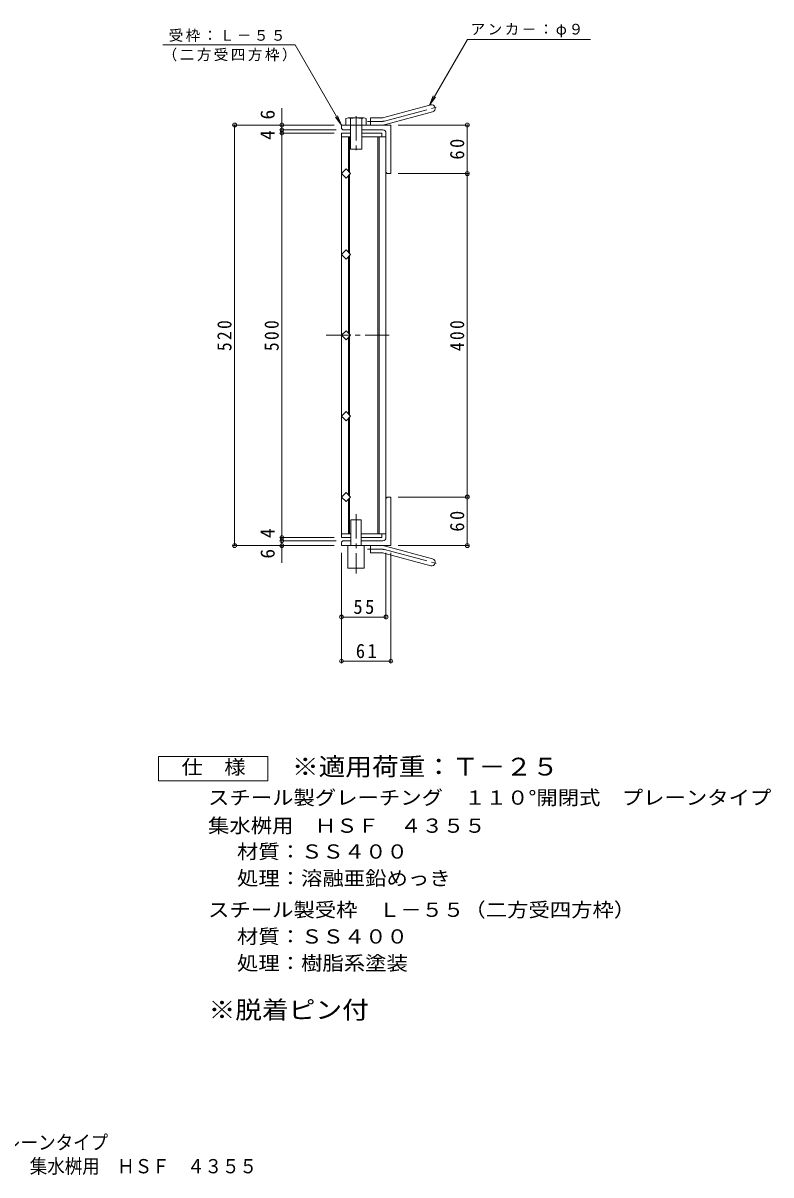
# Model space of a CAD drawing. Units: millimetres, scale not verified. Extents: x -901 to 877, y -823 to 694.
# Drawn here: x -47 to 877, y -823 to 602 of the extents above; entities that cross this region are included whole.
import ezdxf
from ezdxf.enums import TextEntityAlignment as Align

# ---------------------------------------------------------------- set-up
doc = ezdxf.new("R2010")
doc.units = ezdxf.units.MM
doc.header["$LTSCALE"] = 6
doc.header["$PDMODE"] = 32
doc.header["$PDSIZE"] = 4.8
doc.linetypes.add('CHAIN1', pattern=[8, 5, -1, 1, -1])
doc.linetypes.add('CHAIN2', pattern=[12, 9, -1, 1, -1])
for name, color, linetype, lineweight in [('A-1', 2, 'Continuous', 9), ('A-2', 3, 'Continuous', 9), ('A-4', 7, 'Continuous', 9), ('A-5', 7, 'Continuous', 9), ('A-9', 4, 'Continuous', 9), ('F-4_F-4ﾚｲﾔ', 2, 'Continuous', 9)]:
    doc.layers.add(name, color=color, linetype=linetype, lineweight=lineweight)
doc.layers.add('F-5_F-5ﾚｲﾔ', color=2, linetype='Continuous')
doc.styles.add('ＭＳ ゴシック', font='')
doc.styles.get('ＭＳ ゴシック').set_extended_font_data('MS Gothic')

msp = doc.modelspace()

# ---------------------------------------------------------------- linework, layer by layer
at = {"layer": 'A-1'}
for p, q in [((398.361, 484.776), (456.551, 500.368)), ((382.216, 475.469), (382.216, 484.469)), ((396.031, 484.469), (382.216, 484.469)), ((400.69, 476.082), (458.881, 491.675)), ((407.216, 475.469), (346.216, 475.469)), ((346.216, 475.469), (346.216, 471.969)), ((407.216, 475.469), (407.216, 415.469)), ((357.216, 469.469), (348.716, 469.469)), ((397.216, 469.469), (371.216, 469.469)), ((401.216, 465.469), (401.216, 417.969)), ((403.716, 415.469), (407.216, 415.469)), ((403.716, 15.469), (407.216, 15.469)), ((407.216, -44.531), (407.216, 15.469)), ((401.216, -34.531), (401.216, 12.969)), ((346.216, -41.031), (346.216, -44.531)), ((357.716, -38.531), (348.716, -38.531)), ((397.216, -38.531), (370.716, -38.531)), ((407.216, -44.531), (346.216, -44.531)), ((382.216, -44.531), (382.216, -53.531)), ((396.031, -53.531), (382.216, -53.531)), ((398.361, -53.838), (456.551, -69.43)), ((400.69, -45.144), (458.881, -60.737))]:
    msp.add_line(p, q, dxfattribs=at)
at = {"layer": 'A-1', "linetype": 'CHAIN2'}
for p, q in [((399.525, 480.429), (464.692, 497.89)), ((396.031, 479.969), (378.411, 479.969)), ((396.031, -49.031), (378.411, -49.031)), ((399.525, -49.491), (464.692, -66.952))]:
    msp.add_line(p, q, dxfattribs=at)
at = {"layer": 'A-1'}
for centre, radius, start, end in [((457.716, 496.021), 4.5, 285.00014, 104.99991), ((396.031, 493.469), 9, 270, 285.00002), ((348.716, 471.969), 2.5, 180, 270), ((396.031, 493.469), 18, 270, 285), ((397.216, 465.469), 4, 0, 90), ((403.716, 417.969), 2.5, 180, 270), ((403.716, 12.969), 2.5, 90, 180), ((348.716, -41.031), 2.5, 90, 180), ((397.216, -34.531), 4, 270, 0), ((396.031, -62.531), 18, 74.99998, 89.99998), ((396.031, -62.531), 9, 74.99998, 90), ((457.716, -65.083), 4.5, 255.00008, 74.99986)]:
    msp.add_arc(centre, radius, start, end, dxfattribs=at)
at = {"layer": 'A-1', "linetype": 'CHAIN2'}
for centre, start, end in [((396.031, 493.469), 270, 284.99995), ((396.031, -62.531), 75.00005, 90)]:
    msp.add_arc(centre, 13.5, start, end, dxfattribs=at)
at = {"layer": 'A-2'}
for p, q in [((346.216, 465.469), (346.216, 215.469)), ((346.216, 465.469), (357.216, 465.469)), ((346.216, 460.969), (357.216, 460.969)), ((354.716, 460.969), (354.716, 418.283)), ((356.216, 460.969), (356.216, 416.783)), ((371.216, 465.469), (396.216, 465.469)), ((371.216, 460.969), (401.216, 460.969)), ((391.216, 460.969), (391.216, -30.031)), ((392.716, -30.031), (392.716, 460.969)), ((396.216, 465.469), (396.216, 460.969)), ((401.216, 460.969), (401.216, -30.031)), ((356.216, 414.155), (356.216, 316.783)), ((354.716, 412.655), (354.716, 318.283)), ((356.216, 314.155), (356.216, 216.783)), ((354.716, 312.655), (354.716, 218.283)), ((346.216, -34.531), (346.216, 215.469)), ((356.216, 116.783), (356.216, 214.155)), ((354.716, 118.283), (354.716, 212.655)), ((356.216, 16.783), (356.216, 114.155)), ((354.716, 18.283), (354.716, 112.655)), ((354.716, -30.031), (354.716, 12.655)), ((356.216, -30.031), (356.216, 14.155)), ((346.216, -30.031), (357.716, -30.031)), ((346.216, -34.531), (357.716, -34.531)), ((370.716, -30.031), (401.216, -30.031)), ((370.716, -34.531), (396.216, -34.531)), ((396.216, -34.531), (396.216, -30.031))]:
    msp.add_line(p, q, dxfattribs=at)
at = {"layer": 'A-2', "linetype": 'CHAIN1'}
msp.add_line((327.295, 215.469), (410.275, 215.469), dxfattribs=at)
at = {"layer": 'A-2'}
for points in [[(357.53, 415.469), (351.873, 409.812), (346.216, 415.469), (351.873, 421.126)], [(357.53, 315.469), (351.873, 309.812), (346.216, 315.469), (351.873, 321.126)], [(357.53, 215.469), (351.873, 209.812), (346.216, 215.469), (351.873, 221.126)], [(357.53, 115.469), (351.873, 121.126), (346.216, 115.469), (351.873, 109.812)], [(357.53, 15.469), (351.873, 21.126), (346.216, 15.469), (351.873, 9.812)]]:
    msp.add_lwpolyline(points, close=True, dxfattribs=at)
at = {"layer": 'A-4'}
for p, q in [((272.432, 496.242), (272.432, -65.997)), ((337.216, 475.469), (212.254, 475.469)), ((214.054, 475.469), (214.054, -44.531)), ((416.216, 475.469), (503.538, 475.469)), ((501.738, 475.469), (501.738, 415.469)), ((339.716, 469.469), (270.632, 469.469)), ((337.216, 465.469), (270.632, 465.469)), ((416.216, 415.469), (503.538, 415.469)), ((501.738, 415.469), (501.738, 15.469)), ((416.216, 15.469), (503.538, 15.469)), ((501.738, 15.469), (501.738, -44.531)), ((337.216, -34.531), (270.632, -34.531)), ((339.716, -38.531), (270.632, -38.531)), ((337.216, -44.531), (212.254, -44.531)), ((281.432, -44.531), (274.232, -44.531)), ((346.216, -53.531), (346.216, -189.212)), ((401.216, -53.531), (401.216, -134.648)), ((407.216, -53.531), (407.216, -189.212)), ((416.216, -44.531), (503.538, -44.531)), ((346.216, -132.848), (401.216, -132.848)), ((346.216, -141.849), (346.216, -134.648)), ((346.216, -187.412), (407.216, -187.412))]:
    msp.add_line(p, q, dxfattribs=at)
for p in [(214.054, 475.469), (272.432, 475.469), (272.432, 469.469), (501.738, 475.469), (272.432, 465.469), (501.738, 415.469), (501.738, 15.469), (214.054, -44.531), (272.432, -34.531), (272.432, -38.531), (272.432, -44.531), (501.738, -44.531), (346.216, -132.848), (401.216, -132.848), (346.216, -187.412), (407.216, -187.412)]:
    msp.add_point(p, dxfattribs=at)
at = {"layer": 'A-5'}
for p, q in [((125.41, 574.54), (289.018, 574.54)), ((346.216, 475.469), (289.018, 574.54)), ((454.966, 499.918), (459.75, 511.467)), ((454.966, 499.918), (462.576, 509.835)), ((346.216, 475.469), (338.607, 485.386)), ((346.216, 475.469), (341.433, 487.018))]:
    msp.add_line(p, q, dxfattribs=at)
msp.add_lwpolyline([(454.966, 499.918), (501.966, 581.324), (654.112, 581.324)], dxfattribs=at)
at = {"layer": 'A-9'}
for p, q in [((354.497, 484.429), (373.936, 484.429)), ((357.216, 475.469), (357.216, 483.388)), ((357.216, 475.469), (357.216, 445.469)), ((371.216, 475.469), (371.216, 483.388)), ((371.216, 475.469), (371.216, 445.469)), ((376.655, 483.388), (376.655, 475.469)), ((357.216, 445.469), (371.216, 445.469)), ((357.716, -12.834), (370.716, -12.834)), ((357.716, -12.834), (357.716, -44.531)), ((370.716, -12.834), (370.716, -44.531)), ((354.216, -44.531), (354.216, -72.531)), ((374.216, -44.531), (374.216, -72.531)), ((354.216, -72.531), (374.216, -72.531))]:
    msp.add_line(p, q, dxfattribs=at)
at = {"layer": 'A-9', "linetype": 'CHAIN1'}
for p, q in [((364.216, 486.364), (364.216, 440.008)), ((364.216, -5.828), (364.216, -79.023))]:
    msp.add_line(p, q, dxfattribs=at)
at = {"layer": 'A-9'}
msp.add_lwpolyline([(351.777, 483.388), (351.777, 475.469), (376.655, 475.469)], dxfattribs=at)
for centre, radius, start, end in [((354.497, 480.355), 4.074, 48.12389, 131.8763), ((364.216, 460.363), 24.066, 73.09029, 106.90971), ((373.936, 480.355), 4.074, 48.1237, 131.87611)]:
    msp.add_arc(centre, radius, start, end, dxfattribs=at)
at = {"layer": 'F-4_F-4ﾚｲﾔ'}
msp.add_lwpolyline([(119.959, -335.42), (119.959, -305.42), (254.959, -305.42), (254.959, -335.42)], close=True, dxfattribs=at)

# ---------------------------------------------------------------- texts
at = {"layer": 'A-4', "color": 2, "style": 'ＭＳ ゴシック'}
for s, p in [('6', (268.832, 482.335)), ('4', (268.832, 457.062)), ('4', (268.832, -35.229)), ('6', (268.832, -60.586))]:
    msp.add_text(s, height=17.6, rotation=90, dxfattribs=at).set_placement(p, align=Align.BOTTOM_LEFT)
at = {"layer": 'A-4', "color": 2, "char_height": 17.6, "attachment_point": 7, "rotation": 90, "style": 'ＭＳ ゴシック'}
for s, insert in [('\\T1.27;\\W0.95;60', (498.139, 432.719)), ('\\T1.27;\\W0.9;520', (210.454, 195.969)), ('\\T1.27;\\W0.9;500', (268.832, 195.969)), ('\\T1.27;\\W0.9;400', (498.139, 195.969)), ('\\T1.27;\\W0.95;60', (498.139, -27.281))]:
    msp.add_mtext(s, dxfattribs=dict(at, insert=insert))
at = {"layer": 'A-4', "color": 2, "char_height": 17.6, "attachment_point": 7, "style": 'ＭＳ ゴシック'}
for s, insert in [('\\T1.27;\\W0.95;55', (360.966, -129.248)), ('\\T1.27;\\W0.95;61', (363.966, -183.812))]:
    msp.add_mtext(s, dxfattribs=dict(at, insert=insert))
at = {"layer": 'A-5', "char_height": 13.2, "attachment_point": 7, "style": 'ＭＳ ゴシック'}
for s, insert in [('\\T1.17;アンカ－：φ９', (505.833, 583.821)), ('\\T1.17;受枠：Ｌ－５５', (132.609, 578.28)), ('\\T1.17;（二方受四方枠）', (125.143, 554.142))]:
    msp.add_mtext(s, dxfattribs=dict(at, insert=insert))
at = {"layer": 'F-4_F-4ﾚｲﾔ', "style": 'ＭＳ ゴシック', "width": 1.1}
for s, p in [('仕\u3000様', (148.459, -332.421)), ('スチール製グレーチング\u3000１１０°開閉式\u3000プレーンタイプ', (181.212, -370.172)), ('集水桝用\u3000ＨＳＦ\u3000４３５５', (181.212, -404.86)), ('材質：ＳＳ４００', (217.04, -436.842)), ('処理：溶融亜鉛めっき', (217.04, -469.842)), ('スチール製受枠\u3000Ｌ－５５（二方受四方枠）', (181.213, -508.843)), ('材質：ＳＳ４００', (217.04, -541.843)), ('処理：樹脂系塗装', (217.04, -574.843))]:
    msp.add_text(s, height=17.6, dxfattribs=at).set_placement(p, align=Align.BOTTOM_LEFT)
at = {"layer": 'F-4_F-4ﾚｲﾔ', "color": 3, "style": 'ＭＳ ゴシック', "width": 1.1}
msp.add_text('※脱着ピン付', height=21.99, dxfattribs=at).set_placement((181.97, -636.057), align=Align.BOTTOM_LEFT)
at = {"layer": 'F-5_F-5ﾚｲﾔ', "color": 3, "style": 'ＭＳ ゴシック', "width": 1.1}
msp.add_text('※適用荷重：Ｔ－２５', height=21.99, dxfattribs=at).set_placement((284.959, -335.42), align=Align.BOTTOM_LEFT)
at = {"layer": 'F-5_F-5ﾚｲﾔ', "style": 'ＭＳ ゴシック', "width": 0.9}
for s, p in [('スチール製グレーチング\u3000１１０°開閉式\u3000プレーンタイプ', (-512.046, -796.524)), ('集水桝用\u3000ＨＳＦ\u3000４３５５', (-39.071, -825.907))]:
    msp.add_text(s, height=17.6, dxfattribs=at).set_placement(p, align=Align.BOTTOM_LEFT)

doc.saveas('drawing.dxf')
